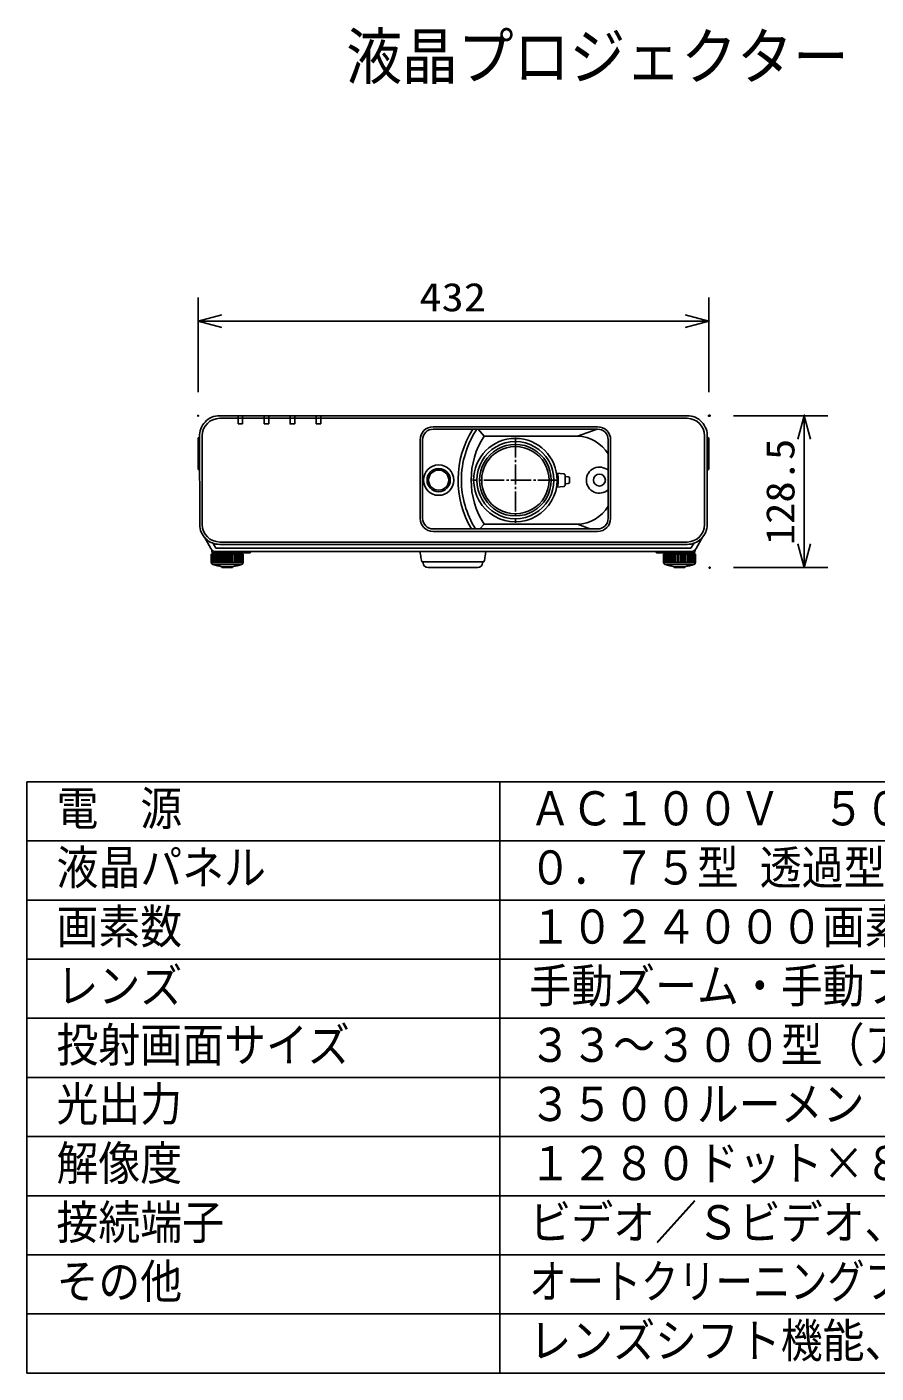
# Model space of a CAD drawing. Units: millimetres, scale not verified. Extents: x -63 to 63, y -57 to 57.
# Drawn here: x -62.5 to 9.3, y -56.5 to 57.3 of the extents above; entities that cross this region are included whole.
import ezdxf
from ezdxf.enums import TextEntityAlignment as Align

# ---------------------------------------------------------------- set-up
doc = ezdxf.new("R2010")
doc.units = ezdxf.units.MM
doc.header["$LTSCALE"] = 0.190236
doc.header["$PDMODE"] = 32
doc.header["$PDSIZE"] = 0.0951
doc.linetypes.add('CHAIN2', pattern=[12, 9, -1, 1, -1])
for name, color, linetype in [('0-0_MOJI1', 2, 'Continuous'), ('0-2_GAIKEI', 134, 'Continuous'), ('0-3_WAKU', 7, 'Continuous')]:
    doc.layers.add(name, color=color, linetype=linetype)
doc.styles.add('ＭＳ ゴシック', font='')
doc.styles.get('ＭＳ ゴシック').set_extended_font_data('MS Gothic')

# ---------------------------------------------------------------- blocks, each defined once
blk = doc.blocks.new('_OPEN30')
at = {"layer": '0-3_WAKU'}
blk.add_line((0, 0), (-1, 0), dxfattribs=at)
blk.add_lwpolyline([(-1, 0.26795), (0, 0), (-1, -0.26795)], dxfattribs=at)

msp = doc.modelspace()

# ---------------------------------------------------------------- linework, layer by layer
at = {"layer": '0-2_GAIKEI', "color": 3}
for p, q in [((-48.0209, 26.4512), (-48.0209, 34.4512)), ((-4.8208, 26.4512), (-4.8208, 34.4512)), ((-46.0209, 32.4512), (-6.8208, 32.4512)), ((-2.7436, 24.4569), (5.2564, 24.4569)), ((3.2564, 13.6069), (3.2564, 22.4569)), ((-2.7436, 11.6069), (5.2564, 11.6069))]:
    msp.add_line(p, q, dxfattribs=at)
at = {"layer": '0-2_GAIKEI', "color": 7}
for p, q in [((-46.2011, 24.4569), (-6.6406, 24.4569)), ((-28.1413, 23.5179), (-14.2214, 23.5179)), ((-47.8903, 22.6509), (-47.883, 15.2516)), ((-29.2352, 15.7623), (-29.2352, 22.424)), ((-13.1276, 22.424), (-13.1276, 15.7623)), ((-4.9514, 22.6509), (-4.9587, 15.2515)), ((-14.2214, 14.6685), (-28.1413, 14.6685)), ((-6.6506, 13.5735), (-46.1911, 13.5735))]:
    msp.add_line(p, q, dxfattribs=at)
at = {"layer": '0-2_GAIKEI', "color": 1}
for p, q in [((-6.6506, 24.2323), (-46.1911, 24.2323)), ((-44.6445, 23.7537), (-44.6445, 24.4569)), ((-44.2527, 24.4569), (-44.2527, 23.7537)), ((-42.4414, 23.7537), (-42.4414, 24.4569)), ((-42.0495, 24.4569), (-42.0495, 23.7537)), ((-39.8464, 24.4569), (-39.8464, 23.7537)), ((-38.0351, 23.7537), (-38.0351, 24.4569)), ((-37.6432, 24.4569), (-37.6432, 23.7537)), ((-44.2527, 23.7537), (-44.6445, 23.7537)), ((-42.0495, 23.7537), (-42.4414, 23.7537)), ((-37.6432, 23.7537), (-38.0351, 23.7537)), ((-28.1364, 23.3176), (-14.2264, 23.3176)), ((-24.332, 23.3176), (-23.8327, 22.7325)), ((-14.2771, 23.3176), (-15.9257, 22.7325)), ((-48.0209, 22.4941), (-48.0209, 19.9984)), ((-47.6689, 22.7545), (-47.6689, 15.2516)), ((-29.0324, 15.7698), (-29.0324, 22.4215)), ((-21.1814, 22.7325), (-23.8327, 22.7325)), ((-21.1814, 22.7325), (-15.9257, 22.7325)), ((-13.3303, 22.4215), (-13.3303, 15.7698)), ((-5.1729, 22.7545), (-5.1729, 15.2515)), ((-4.8208, 22.4941), (-4.8208, 19.9983)), ((-17.0749, 19.5404), (-17.7004, 19.5937)), ((-25.7479, 19.0069), (-25.7461, 19.0069)), ((-17.0749, 18.4735), (-17.7004, 18.4201)), ((-16.9714, 19.3119), (-16.7054, 19.2896)), ((-16.9714, 18.7019), (-16.7054, 18.7242)), ((-14.2264, 14.8737), (-28.1364, 14.8737)), ((-23.8327, 15.2736), (-24.1747, 14.8737)), ((-15.9257, 15.2736), (-14.7938, 14.8718)), ((-46.946, 13.2112), (-47.4915, 14.1692)), ((-46.1911, 13.7738), (-6.6506, 13.7738)), ((-5.8957, 13.2112), (-5.3502, 14.1692)), ((-46.8702, 12.758), (-46.9021, 12.758)), ((-46.9021, 12.758), (-46.9021, 12.0375)), ((-46.7762, 12.758), (-46.8702, 12.758)), ((-46.8562, 13.0964), (-46.8538, 12.9565)), ((-46.7769, 12.8081), (-44.3234, 12.8081)), ((-46.6636, 12.758), (-46.7762, 12.758)), ((-43.6457, 12.8581), (-46.7536, 12.8581)), ((-46.741, 13.6515), (-46.5109, 13.2474)), ((-46.6246, 12.758), (-46.6636, 12.758)), ((-46.4966, 12.758), (-46.6246, 12.758)), ((-46.5109, 13.2474), (-6.3308, 13.2474)), ((-6.3308, 12.9583), (-46.5109, 12.9583)), ((-46.4233, 12.758), (-46.4966, 12.758)), ((-46.2821, 12.758), (-46.4233, 12.758)), ((-46.1821, 12.758), (-46.2821, 12.758)), ((-46.0309, 12.758), (-46.1821, 12.758)), ((-45.9133, 12.758), (-46.0309, 12.758)), ((-45.9508, 12.8081), (-45.9508, 12.8581)), ((-45.7557, 12.758), (-45.9133, 12.758)), ((-45.6303, 12.758), (-45.7557, 12.758)), ((-45.4701, 12.758), (-45.6302, 12.758)), ((-45.3447, 12.758), (-45.4701, 12.758)), ((-45.1871, 12.758), (-45.3447, 12.758)), ((-45.0694, 12.758), (-45.1871, 12.758)), ((-45.1496, 12.8081), (-45.1496, 12.8581)), ((-44.9182, 12.758), (-45.0694, 12.758)), ((-44.8183, 12.758), (-44.9182, 12.758)), ((-44.6771, 12.758), (-44.8183, 12.758)), ((-44.6038, 12.758), (-44.6771, 12.758)), ((-44.4757, 12.758), (-44.6038, 12.758)), ((-44.4368, 12.758), (-44.4757, 12.758)), ((-44.3242, 12.758), (-44.4368, 12.758)), ((-44.2301, 12.758), (-44.3242, 12.758)), ((-44.1982, 12.758), (-44.2301, 12.758)), ((-44.1982, 12.0375), (-44.1982, 12.758)), ((-29.1898, 12.5904), (-29.2547, 12.9583)), ((-23.7481, 12.5904), (-23.6832, 12.9583)), ((-9.196, 12.8581), (-6.0881, 12.8581)), ((-8.6435, 12.0375), (-8.6435, 12.758)), ((-8.6435, 12.758), (-8.6116, 12.758)), ((-8.6116, 12.758), (-8.5175, 12.758)), ((-6.0648, 12.808), (-8.5183, 12.808)), ((-8.5175, 12.758), (-8.4049, 12.758)), ((-8.4049, 12.758), (-8.366, 12.758)), ((-8.366, 12.758), (-8.2379, 12.758)), ((-8.2379, 12.758), (-8.1646, 12.758)), ((-8.1646, 12.758), (-8.0235, 12.758)), ((-8.0235, 12.758), (-7.9235, 12.758)), ((-7.9235, 12.758), (-7.7723, 12.758)), ((-7.7723, 12.758), (-7.6547, 12.758)), ((-7.6921, 12.808), (-7.6921, 12.8581)), ((-7.6547, 12.758), (-7.497, 12.758)), ((-7.497, 12.758), (-7.3716, 12.758)), ((-7.3716, 12.758), (-7.2115, 12.758)), ((-7.2115, 12.758), (-7.0861, 12.758)), ((-7.0861, 12.758), (-6.9284, 12.758)), ((-6.9284, 12.758), (-6.8108, 12.758)), ((-6.891, 12.808), (-6.891, 12.8581)), ((-6.8108, 12.758), (-6.6596, 12.758)), ((-6.6596, 12.758), (-6.5596, 12.758)), ((-6.5596, 12.758), (-6.4185, 12.758)), ((-6.4185, 12.758), (-6.3452, 12.758)), ((-6.3452, 12.758), (-6.2171, 12.758)), ((-6.1007, 13.6515), (-6.3308, 13.2474)), ((-6.2171, 12.758), (-6.1782, 12.758)), ((-6.1782, 12.758), (-6.0656, 12.758)), ((-6.0656, 12.758), (-5.9715, 12.758)), ((-5.9855, 13.0964), (-5.988, 12.9565)), ((-5.9715, 12.758), (-5.9396, 12.758)), ((-5.9396, 12.758), (-5.9396, 12.0375)), ((-44.1982, 12.0375), (-46.9021, 12.0375)), ((-46.7628, 11.8819), (-44.3376, 11.8819)), ((-45.0995, 11.6872), (-46.0008, 11.6872)), ((-46.0008, 11.6872), (-46.0008, 11.6069)), ((-46.0008, 11.6069), (-45.0995, 11.6069)), ((-45.0995, 11.6069), (-45.0995, 11.6872)), ((-29.0912, 12.1076), (-23.8467, 12.1076)), ((-28.9725, 12.0075), (-28.9725, 12.1076)), ((-24.3659, 11.6069), (-28.572, 11.6069)), ((-23.9654, 12.0075), (-23.9654, 12.1076)), ((-8.6435, 12.0375), (-5.9396, 12.0375)), ((-6.079, 11.8819), (-8.5041, 11.8819)), ((-7.7422, 11.6069), (-7.7422, 11.6871)), ((-7.7422, 11.6871), (-6.8409, 11.6871)), ((-6.8409, 11.6069), (-7.7422, 11.6069)), ((-6.8409, 11.6871), (-6.8409, 11.6069))]:
    msp.add_line(p, q, dxfattribs=at)
at = {"layer": '0-2_GAIKEI', "color": 1, "linetype": 'CHAIN2'}
for p, q in [((-21.1814, 22.6193), (-21.1814, 15.3868)), ((-17.5612, 19.0069), (-24.8016, 19.0069))]:
    msp.add_line(p, q, dxfattribs=at)
at = {"layer": '0-2_GAIKEI'}
for p, q in [((-46.8702, 12.758), (-46.8702, 12.0375)), ((-46.7762, 12.758), (-46.7762, 12.0375)), ((-46.6636, 12.758), (-46.6636, 12.0375)), ((-46.6246, 12.758), (-46.6246, 12.0375)), ((-46.4966, 12.758), (-46.4966, 12.0375)), ((-46.4233, 12.758), (-46.4233, 12.0375)), ((-46.2821, 12.758), (-46.2821, 12.0375)), ((-46.1821, 12.758), (-46.1821, 12.0375)), ((-46.031, 12.758), (-46.031, 12.0375)), ((-45.9133, 12.758), (-45.9133, 12.0375)), ((-45.7557, 12.758), (-45.7557, 12.0375)), ((-45.6302, 12.0375), (-45.6302, 12.758)), ((-45.4701, 12.758), (-45.4701, 12.0375)), ((-45.3447, 12.0375), (-45.3447, 12.758)), ((-45.1871, 12.0375), (-45.1871, 12.758)), ((-45.0694, 12.0375), (-45.0694, 12.758)), ((-44.9182, 12.0375), (-44.9182, 12.758)), ((-44.8183, 12.0375), (-44.8183, 12.758)), ((-44.6771, 12.0375), (-44.6771, 12.758)), ((-44.6038, 12.0375), (-44.6038, 12.758)), ((-44.4757, 12.0375), (-44.4757, 12.758)), ((-44.4368, 12.0375), (-44.4368, 12.758)), ((-44.3242, 12.0375), (-44.3242, 12.758)), ((-44.2301, 12.0375), (-44.2301, 12.758)), ((-8.6116, 12.0375), (-8.6116, 12.758)), ((-8.5175, 12.0375), (-8.5175, 12.758)), ((-8.4049, 12.0375), (-8.4049, 12.758)), ((-8.366, 12.0375), (-8.366, 12.758)), ((-8.2379, 12.0375), (-8.2379, 12.758)), ((-8.1646, 12.0375), (-8.1646, 12.758)), ((-8.0235, 12.0375), (-8.0235, 12.758)), ((-7.9235, 12.0375), (-7.9235, 12.758)), ((-7.7723, 12.0375), (-7.7723, 12.758)), ((-7.6547, 12.0375), (-7.6547, 12.758)), ((-7.497, 12.0375), (-7.497, 12.758)), ((-7.3716, 12.758), (-7.3716, 12.0375)), ((-7.2115, 12.0375), (-7.2115, 12.758)), ((-7.0861, 12.758), (-7.0861, 12.0375)), ((-6.9284, 12.758), (-6.9284, 12.0375)), ((-6.8108, 12.758), (-6.8108, 12.0375)), ((-6.6596, 12.758), (-6.6596, 12.0375)), ((-6.5596, 12.758), (-6.5596, 12.0375)), ((-6.4185, 12.758), (-6.4185, 12.0375)), ((-6.3452, 12.758), (-6.3452, 12.0375)), ((-6.2171, 12.758), (-6.2171, 12.0375)), ((-6.1782, 12.758), (-6.1782, 12.0375)), ((-6.0656, 12.758), (-6.0656, 12.0375)), ((-5.9715, 12.758), (-5.9715, 12.0375))]:
    msp.add_line(p, q, dxfattribs=at)
at = {"layer": '0-2_GAIKEI', "color": 1}
for points in [[(-39.8464, 23.7537), (-40.2382, 23.7537), (-40.2382, 24.4569)], [(-15.9257, 15.2736), (-21.1814, 15.2736), (-23.8327, 15.2736)]]:
    msp.add_lwpolyline(points, dxfattribs=at)
for radius in [1.2844, 0.9808, 0.8512]:
    msp.add_circle((-27.6706, 19.0069), radius, dxfattribs=at)
at = {"layer": '0-2_GAIKEI', "color": 7}
for centre, radius, start, end in [((-46.1911, 22.7545), 1.7024, 90, 183.48726), ((-6.6506, 22.7545), 1.7024, 356.51266, 89.99992), ((-28.1413, 22.424), 1.0938, 90, 179.99998), ((-14.2214, 22.424), 1.0938, 359.99996, 90), ((-21.1814, 19.0069), 3.5301, 0.00007, 179.99991), ((-21.1814, 19.0069), 3.5301, 179.99991, 0.00007), ((-46.2146, 15.2418), 1.6685, 179.66636, 270.80499), ((-28.1413, 15.7623), 1.0938, 180, 269.99998), ((-14.2214, 15.7623), 1.0938, 269.99998, 359.99996), ((-6.6272, 15.2418), 1.6685, 269.19493, 0.33356)]:
    msp.add_arc(centre, radius, start, end, dxfattribs=at)
at = {"layer": '0-2_GAIKEI', "color": 1}
for centre, radius, start, end in [((-46.1911, 22.7545), 1.4778, 90, 179.99998), ((-6.6506, 22.7545), 1.4778, 359.99994, 89.99992), ((-28.1363, 22.4215), 0.8961, 90.00107, 180.0005), ((-17.9905, 19.0031), 8.0408, 147.53359, 210.90126), ((-18.0019, 19.0068), 7.7459, 146.18362, 179.99872), ((-14.2264, 22.4215), 0.8961, 359.99925, 90.00075), ((-47.8832, 22.494), 0.1377, 91.82354, 179.94412), ((-18.003, 19.0068), 6.9185, 147.41765, 179.99867), ((-21.1853, 19.003), 2.8452, 89.9215, 270.07849), ((-21.1775, 19.003), 2.8452, 269.92153, 90.07847), ((-16.0427, 19.5532), 3.1814, 31.50892, 87.89299), ((-4.9585, 22.494), 0.1377, 0.0558, 88.17638), ((-47.8832, 19.9985), 0.1377, 180.05588, 268.17646), ((-21.1814, 19.0069), 3.6202, 350.79855, 9.20136), ((-17.0834, 19.4406), 0.1001, 6.04093, 85.12787), ((-21.1814, 19.0069), 4.221, 353.95906, 6.04094), ((-14.0712, 19.0069), 1.1016, 47.73481, 179.9998), ((-14.0712, 19.0069), 0.5007, 359.99999, 179.99996), ((-4.9585, 19.9985), 0.1377, 271.82347, 359.94405), ((-17.9768, 19.0069), 7.7693, 179.99996, 212.14042), ((-17.9768, 19.0069), 6.9447, 179.99996, 212.51915), ((-17.0834, 18.5733), 0.1001, 274.87211, 353.95904), ((-16.7137, 19.1898), 0.1001, 2.34451, 85.20514), ((-16.7137, 18.824), 0.1001, 274.79479, 357.65548), ((-21.1814, 19.0069), 4.5715, 357.65548, 2.34452), ((-14.0712, 19.0069), 1.1016, 179.9998, 312.26519), ((-14.0712, 19.0069), 0.5007, 180.00004, 0.00001), ((-16.0445, 18.4472), 3.1759, 272.14258, 328.78054), ((-46.1911, 15.2516), 1.4778, 180, 269.99998), ((-28.1363, 15.7698), 0.8961, 179.99925, 269.99918), ((-14.2264, 15.7698), 0.8961, 269.9995, 0.0005), ((-6.6506, 15.2515), 1.4778, 269.99994, 359.99993), ((-46.5109, 13.459), 0.5007, 209.65784, 270), ((-46.7537, 12.9582), 0.1001, 180.98517, 270.01688), ((-46.7769, 12.758), 0.0501, 90, 179.99998), ((-44.3234, 12.758), 0.0501, 0.00002, 90), ((-43.6457, 12.9582), 0.1001, 269.98309, 0.02242), ((-27.8829, 12.6059), 1.307, 180.6811, 202.41106), ((-25.055, 12.6059), 1.307, 337.58894, 359.3189), ((-9.196, 12.9582), 0.1001, 179.9775, 270.01684), ((-8.5183, 12.758), 0.0501, 89.99993, 179.99991), ((-6.3308, 13.459), 0.5007, 269.99993, 330.34209), ((-6.0881, 12.9582), 0.1001, 269.98304, 359.01476), ((-6.0648, 12.758), 0.0501, 359.99994, 89.99993), ((-46.7016, 12.0769), 0.2044, 191.11667, 252.57258), ((-45.5505, 15.0368), 3.3798, 248.98053, 262.34305), ((-45.5499, 15.0368), 3.3798, 277.65695, 291.01947), ((-44.3988, 12.0769), 0.2044, 287.42742, 348.88333), ((-28.572, 12.0075), 0.4006, 180, 270), ((-24.3659, 12.0075), 0.4006, 270, 0), ((-8.4429, 12.0769), 0.2044, 191.11659, 252.57251), ((-7.2919, 15.0368), 3.3798, 248.98045, 262.34297), ((-7.2912, 15.0368), 3.3798, 277.65688, 291.0194), ((-6.1402, 12.0769), 0.2044, 287.42734, 348.88326)]:
    msp.add_arc(centre, radius, start, end, dxfattribs=at)
at = {"layer": '0-2_GAIKEI'}
for centre, radius, start, end in [((-21.1853, 19.003), 3.2558, 89.93139, 270.06859), ((-21.1853, 19.003), 3.0254, 89.92617, 270.07381), ((-21.1775, 19.003), 3.2558, 269.93143, 90.06857), ((-21.1775, 19.003), 3.0254, 269.92621, 90.07379)]:
    msp.add_arc(centre, radius, start, end, dxfattribs=at)
at = {"layer": '0-3_WAKU', "color": 4}
for p, q in [((-62.5001, -6.5), (62.5001, -6.5)), ((-62.5001, -6.5), (-62.5001, -56.5001)), ((-22.5, -6.5), (-22.5, -56.5001)), ((62.5001, -56.5001), (-62.5001, -56.5001))]:
    msp.add_line(p, q, dxfattribs=at)
at = {"layer": '0-3_WAKU', "color": 1}
for p, q in [((-62.5001, -11.5), (62.5001, -11.5)), ((-62.5001, -16.5), (62.5001, -16.5)), ((-62.5001, -21.5), (62.5001, -21.5)), ((-62.5001, -26.5), (62.5001, -26.5)), ((-62.5001, -31.5001), (62.5001, -31.5001)), ((-62.5001, -36.5001), (62.5001, -36.5001)), ((-62.5001, -41.5001), (62.5001, -41.5001)), ((-62.5001, -46.5001), (62.5001, -46.5001)), ((-62.5001, -51.5001), (62.5001, -51.5001))]:
    msp.add_line(p, q, dxfattribs=at)
at = {"layer": '0-3_WAKU'}
for p in [(-4.8208, 32.4512), (-48.0209, 24.4512), (-4.8208, 24.4512), (-4.7436, 24.4569), (3.2564, 24.4569), (-4.7436, 11.6069)]:
    msp.add_point(p, dxfattribs=at)

# ---------------------------------------------------------------- block references
at = {"layer": '0-2_GAIKEI', "xscale": 2, "yscale": 2}
for p, rotation in [((-48.0209, 32.4512), 180), ((3.2564, 24.4569), 90), ((3.2564, 11.6069), 270)]:
    msp.add_blockref('_OPEN30', p, dxfattribs=dict(at, rotation=rotation))
msp.add_blockref('_OPEN30', (-4.8208, 32.4512), dxfattribs=at)

# ---------------------------------------------------------------- texts
at = {"layer": '0-0_MOJI1', "style": 'ＭＳ ゴシック'}
for s, height, width, p in [('液晶プロジェクター', 3.848, 0.9, (-35.5001, 51.7599)), ('電\u3000源', 2.887, 0.9, (-60.0001, -11.0551)), ('ＡＣ１００Ｖ\u3000５０／６０Ｈｚ', 2.887, 0.9, (-20, -11.0551)), ('液晶パネル', 2.887, 0.9, (-60.0001, -16.0551)), ('０．７５型 透過型液晶パネル ３原色方式', 2.887, 0.9, (-20, -16.0551)), ('画素数', 2.887, 0.9, (-60.0001, -21.0552)), ('１０２４０００画素×３枚', 2.887, 0.9, (-20, -21.0552)), ('レンズ', 2.887, 0.9, (-60.0001, -26.0552)), ('手動ズーム・手動フォーカス', 2.887, 0.9, (-20, -26.0552)), ('投射画面サイズ', 2.887, 0.9, (-60.0001, -31.0552)), ('３３～３００型（アスペクト比４：３）', 2.887, 0.9, (-20, -31.0552)), ('光出力', 2.887, 0.9, (-60.0001, -36.0552)), ('３５００ルーメン', 2.887, 0.9, (-20, -36.0552)), ('解像度', 2.887, 0.9, (-60.0001, -41.0552)), ('１２８０ドット×８００ドット', 2.887, 0.9, (-20, -41.0552)), ('接続端子', 2.887, 0.9, (-60.0001, -46.0552)), ('ビデオ／Ｓビデオ、ＲＧＢ、音声、ＬＡＮ', 2.887, 0.9, (-20, -46.0552)), ('その他', 2.887, 0.9, (-60.0001, -51.0552)), ('オートクリーニングフィルター機構、２倍ズームレンズ', 2.887, 0.8, (-20, -51.0552)), ('レンズシフト機能、ネットワーク機能', 2.887, 0.9, (-20, -56.0552))]:
    msp.add_text(s, height=height, dxfattribs=dict(at, width=width)).set_placement(p, align=Align.BOTTOM_LEFT)
at = {"layer": '0-2_GAIKEI', "color": 3, "style": 'ＭＳ ゴシック', "width": 1.15}
msp.add_text('432', height=2.406, dxfattribs=at).set_placement((-29.308, 32.5608), align=Align.BOTTOM_LEFT)
at = {"layer": '0-2_GAIKEI', "color": 3, "style": 'ＭＳ ゴシック', "width": 1.1}
msp.add_text('128.5', height=2.406, rotation=90, dxfattribs=at).set_placement((3.1468, 13.5044), align=Align.BOTTOM_LEFT)

doc.saveas('drawing.dxf')
